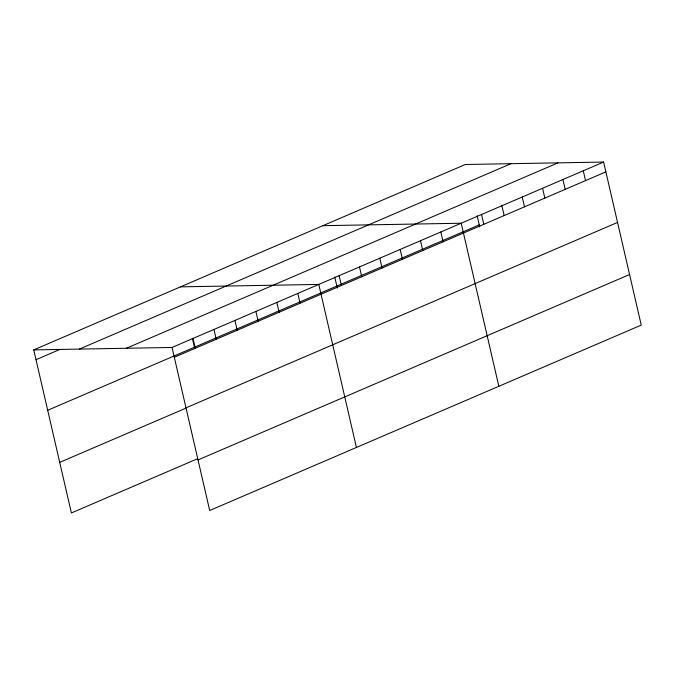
<?xml version="1.0" encoding="UTF-8"?>
<svg xmlns="http://www.w3.org/2000/svg" width="675" height="675" viewBox="0 0 675 675"><rect width="100%" height="100%" fill="white"/><g stroke="black" fill="none" stroke-linecap="round" stroke-linejoin="round"><path stroke-width="1.01" d="M33.75 349.895L465.303 164.498L603.61 162.051L641.25 325.105L209.697 510.502L172.049 347.456L33.75 349.895L71.39 512.949L197.159 458.916M36.011 359.707L59.83 349.473M79.388 349.093L510.941 163.688M126.411 348.258L557.963 162.861M172.049 347.456L603.61 162.051M47.689 410.273L479.242 224.876M174.319 357.261L605.872 171.863M185.996 407.835L617.549 222.429M59.721 462.375L185.482 408.35M198.02 459.937L629.572 274.531M322.895 225.678L461.194 223.231L498.833 386.286M180.478 286.858L318.777 284.42L356.425 447.466M583.259 170.792L585.529 180.605M562.916 179.533L565.178 189.338M542.573 188.274L544.835 198.079M522.231 197.016L524.492 206.82M501.879 205.757L504.149 215.561M481.537 214.498L483.806 224.302M477.141 215.772L479.714 226.918M440.851 231.972L443.112 241.785M420.508 240.713L422.769 250.526M400.157 249.455L402.427 259.267M379.814 258.196L382.084 268.009M359.471 266.937L361.733 276.742M339.128 275.678L341.39 285.483M334.733 276.952L337.306 288.098M297.818 293.423L300.088 303.235M276.86 302.425L279.121 312.238M255.901 311.437L258.162 321.241M234.934 320.439L237.203 330.244M213.975 329.442L216.236 339.255M193.016 338.445L195.278 348.258M192.316 338.133L194.417 347.237"/></g></svg>
